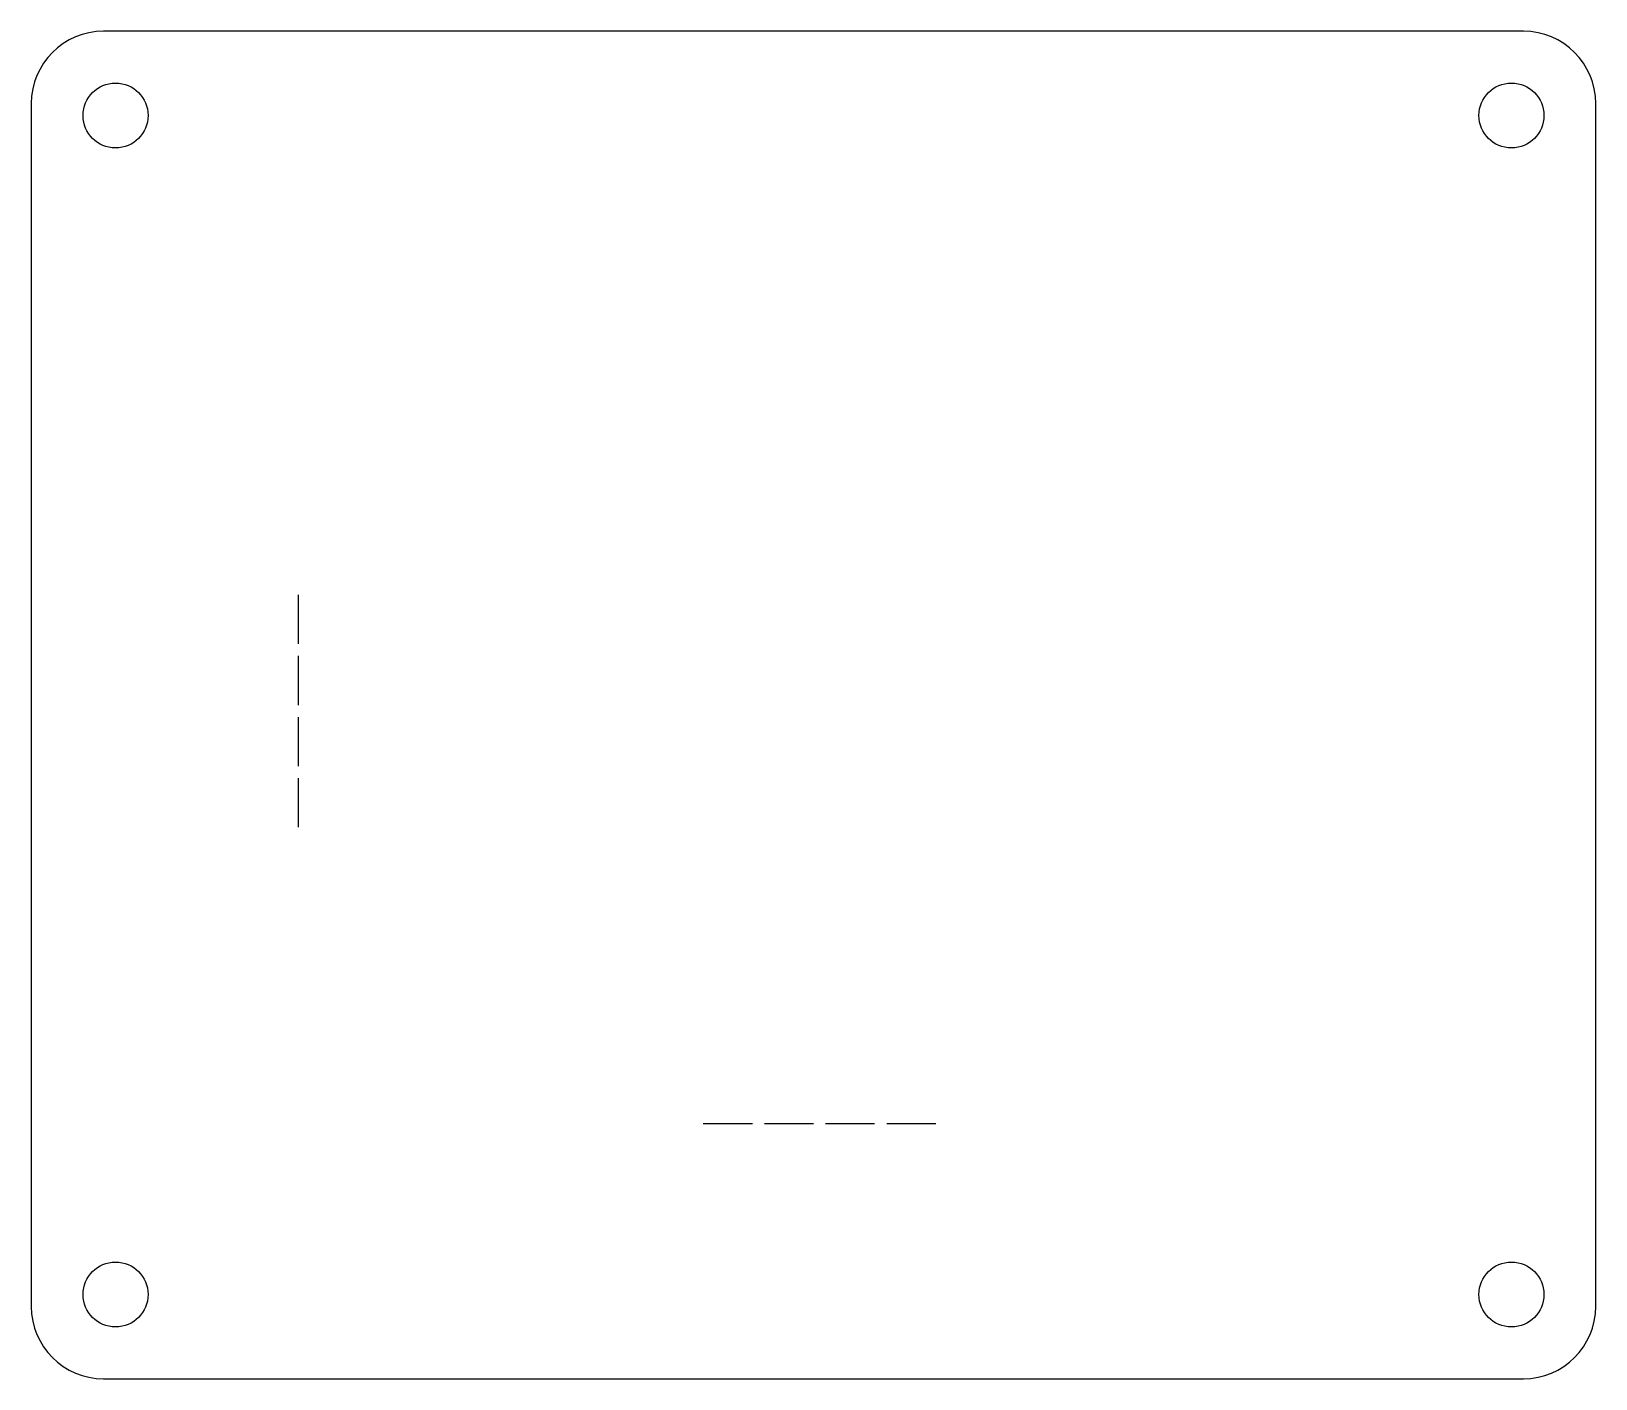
# Model space of a CAD drawing. Extents: x -32.5 to 32.5, y -28 to 28.
import ezdxf

# ---------------------------------------------------------------- set-up
doc = ezdxf.new("R2010")
doc.units = 0
doc.header["$MEASUREMENT"] = 0
doc.layers.add('MODELSKETCH_VISIBLE', color=7, linetype='CONTINUOUS')

msp = doc.modelspace()

# ---------------------------------------------------------------- linework, layer by layer
at = {"layer": 'MODELSKETCH_VISIBLE'}
for p, q in [((29.5, 28), (-29.5, 28)), ((-32.5, 25), (-32.5, -25)), ((32.5, -25), (32.5, 25)), ((-21.4, 2.54), (-21.4, 4.58)), ((-21.4, 0), (-21.4, 2.04)), ((-21.4, -2.54), (-21.4, -0.5)), ((-21.4, -5.08), (-21.4, -3.04)), ((-2.54, -17.4), (-4.58, -17.4)), ((0, -17.4), (-2.04, -17.4)), ((2.54, -17.4), (0.5, -17.4)), ((5.08, -17.4), (3.04, -17.4)), ((-29.5, -28), (29.5, -28))]:
    msp.add_line(p, q, dxfattribs=at)
for centre in [(-29, 24.5), (29, 24.5), (-29, -24.5), (29, -24.5)]:
    msp.add_circle(centre, 1.35, dxfattribs=at)
for centre, start, end in [((-29.5, 25), 90, 180), ((29.5, 25), 0, 90), ((-29.5, -25), 180, 270), ((29.5, -25), 270, 0)]:
    msp.add_arc(centre, 3, start, end, dxfattribs=at)

doc.saveas('drawing.dxf')
